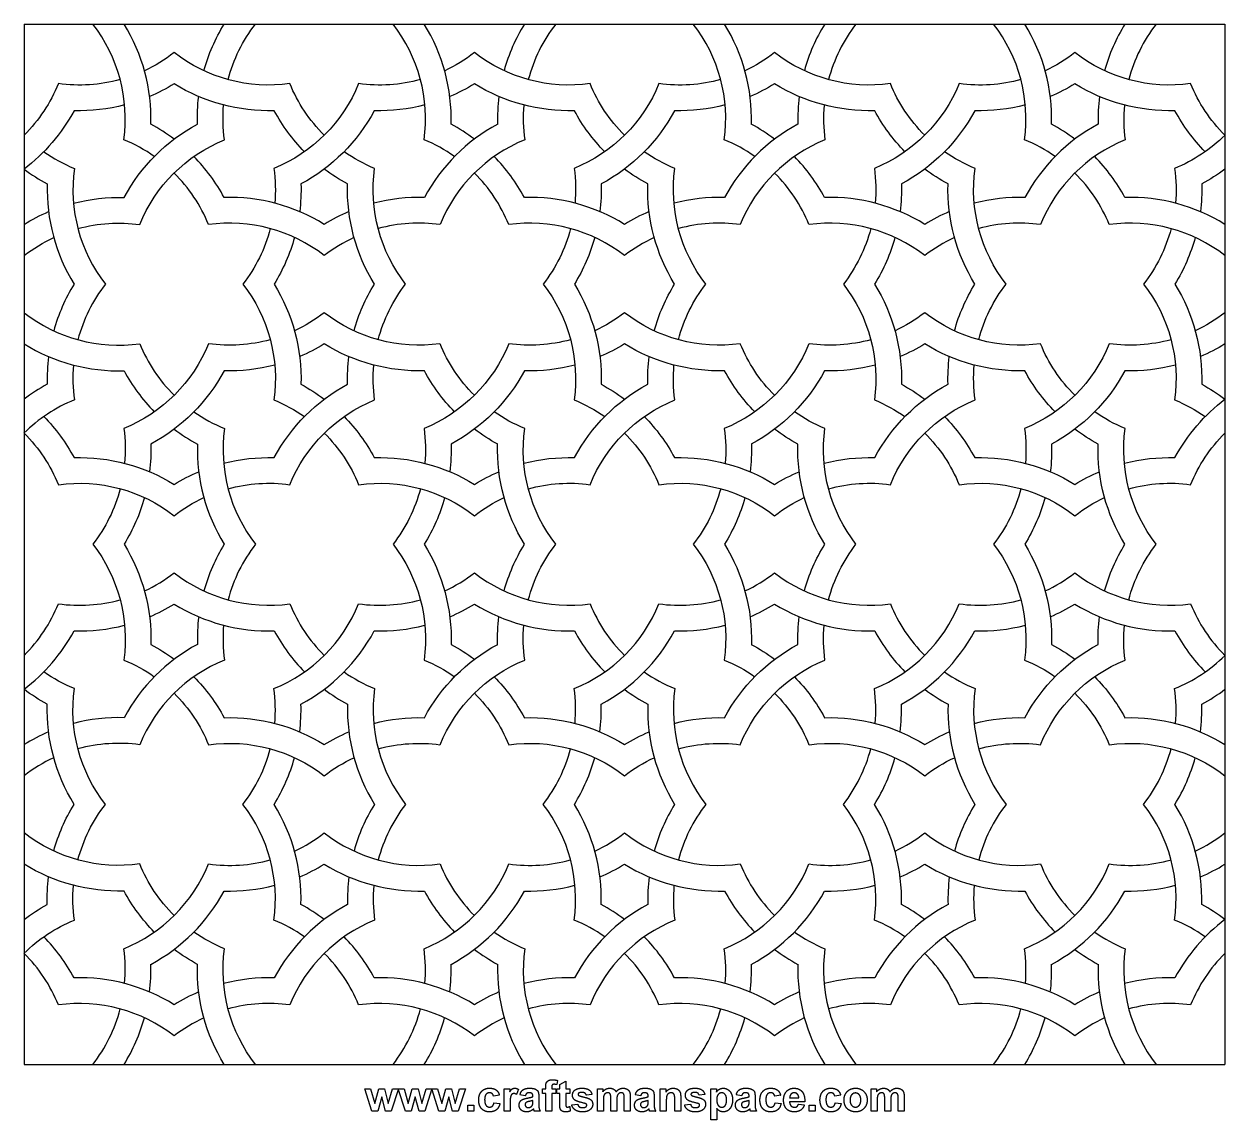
# Model space of a CAD drawing. Header units: millimetres. Extents: x -115 to 115, y -111 to 100.
import ezdxf

# ---------------------------------------------------------------- set-up
doc = ezdxf.new("R2010")
doc.units = ezdxf.units.MM
doc.header["$MEASUREMENT"] = 0
doc.layers.add('Default', color=172, linetype='Continuous')

msp = doc.modelspace()

# ---------------------------------------------------------------- linework, layer by layer
at = {"layer": 'Default'}
for p, q in [((-115.47, 100), (-115.47, -100)), ((-115.47, 100), (115.47, 100)), ((115.47, 100), (115.47, -100)), ((-115.47, -100), (115.47, -100)), ((-12.89, -103.07), (-13.02, -103.88)), ((-12.44, -103.85), (-11.3, -103.19)), ((-12.44, -104.67), (-12.44, -103.85)), ((-11.3, -103.19), (-11.3, -104.67)), ((-48.58, -109), (-49.96, -104.67)), ((-49.96, -104.67), (-48.84, -104.67)), ((-48.84, -104.67), (-48.02, -107.51)), ((-48.02, -107.51), (-47.25, -104.67)), ((-46.69, -106.21), (-47.44, -109)), ((-47.25, -104.67), (-46.14, -104.67)), ((-45.95, -109), (-46.69, -106.21)), ((-46.14, -104.67), (-45.43, -107.51)), ((-45.43, -107.51), (-44.6, -104.67)), ((-43.48, -104.67), (-44.86, -109)), ((-44.6, -104.67), (-43.48, -104.67)), ((-42.13, -109), (-43.52, -104.67)), ((-43.52, -104.67), (-42.39, -104.67)), ((-42.39, -104.67), (-41.57, -107.51)), ((-41.57, -107.51), (-40.8, -104.67)), ((-40.24, -106.21), (-41, -109)), ((-40.8, -104.67), (-39.69, -104.67)), ((-39.51, -109), (-40.24, -106.21)), ((-39.69, -104.67), (-38.98, -107.51)), ((-38.98, -107.51), (-38.16, -104.67)), ((-37.04, -104.67), (-38.42, -109)), ((-38.16, -104.67), (-37.04, -104.67)), ((-35.69, -109), (-37.07, -104.67)), ((-37.07, -104.67), (-35.95, -104.67)), ((-35.95, -104.67), (-35.13, -107.51)), ((-35.13, -107.51), (-34.36, -104.67)), ((-33.8, -106.21), (-34.55, -109)), ((-34.36, -104.67), (-33.25, -104.67)), ((-33.06, -109), (-33.8, -106.21)), ((-33.25, -104.67), (-32.54, -107.51)), ((-32.54, -107.51), (-31.71, -104.67)), ((-30.59, -104.67), (-31.97, -109)), ((-31.71, -104.67), (-30.59, -104.67)), ((-24.04, -105.93), (-25.19, -106.11)), ((-23.15, -109), (-23.15, -104.67)), ((-23.15, -104.67), (-22.07, -104.67)), ((-22.07, -104.67), (-22.07, -105.28)), ((-20.41, -104.77), (-20.76, -105.78)), ((-19.07, -106), (-20.11, -105.85)), ((-17.63, -106.19), (-17.63, -106.07)), ((-16.48, -106.23), (-16.48, -107.57)), ((-15.74, -104.67), (-15.15, -104.67)), ((-15.74, -105.56), (-15.74, -104.67)), ((-15.15, -105.56), (-15.74, -105.56)), ((-15.15, -104.67), (-15.15, -104.34)), ((-15.15, -109), (-15.15, -105.56)), ((-14, -104.37), (-14, -104.67)), ((-14, -104.67), (-13.19, -104.67)), ((-13.19, -105.56), (-14, -105.56)), ((-14, -105.56), (-14, -109)), ((-13.19, -104.67), (-13.19, -105.56)), ((-13, -105.56), (-13, -104.67)), ((-13, -104.67), (-12.44, -104.67)), ((-12.44, -105.56), (-13, -105.56)), ((-12.44, -107.47), (-12.44, -105.56)), ((-11.3, -104.67), (-10.52, -104.67)), ((-10.52, -105.56), (-11.3, -105.56)), ((-11.3, -105.56), (-11.3, -107.34)), ((-10.52, -104.67), (-10.52, -105.56)), ((-6.26, -105.74), (-7.33, -105.93)), ((-5.22, -104.67), (-4.19, -104.67)), ((-5.22, -109), (-5.22, -104.67)), ((-4.19, -104.67), (-4.19, -105.25)), ((1.11, -106.22), (1.11, -109)), ((3.11, -106), (2.07, -105.85)), ((4.56, -106.19), (4.56, -106.07)), ((5.7, -106.23), (5.7, -107.57)), ((6.89, -109), (6.89, -104.67)), ((6.89, -104.67), (7.96, -104.67)), ((7.96, -104.67), (7.96, -105.3)), ((15.44, -105.74), (14.37, -105.93)), ((16.59, -104.67), (17.67, -104.67)), ((16.59, -110.67), (16.59, -104.67)), ((17.67, -104.67), (17.67, -105.3)), ((22.52, -106), (21.48, -105.85)), ((23.96, -106.19), (23.96, -106.07)), ((25.11, -106.23), (25.11, -107.57)), ((30.04, -105.93), (28.89, -106.11)), ((41.59, -105.93), (40.44, -106.11)), ((47.44, -104.67), (48.48, -104.67)), ((47.44, -109), (47.44, -104.67)), ((48.48, -104.67), (48.48, -105.25)), ((53.78, -106.22), (53.78, -109)), ((-30.11, -109), (-30.11, -107.85)), ((-30.11, -107.85), (-28.96, -107.85)), ((-28.96, -107.85), (-28.96, -109)), ((-25.11, -107.37), (-23.96, -107.52)), ((-22, -107.66), (-22, -109)), ((-17.63, -107.15), (-17.63, -106.93)), ((-10.54, -108.08), (-10.44, -108.94)), ((-10.15, -107.78), (-9, -107.63)), ((-4.07, -106.89), (-4.07, -109)), ((-2.63, -109), (-2.63, -106.62)), ((-1.48, -106.92), (-1.48, -109)), ((-0.04, -109), (-0.04, -106.52)), ((4.56, -107.15), (4.56, -106.93)), ((8.04, -107.04), (8.04, -109)), ((9.67, -109), (9.67, -106.79)), ((10.81, -106.3), (10.81, -109)), ((11.56, -107.78), (12.7, -107.63)), ((17.74, -108.48), (17.74, -110.67)), ((23.96, -107.15), (23.96, -106.93)), ((28.96, -107.37), (30.11, -107.52)), ((34.67, -107.15), (31.74, -107.15)), ((31.76, -106.44), (33.52, -106.44)), ((33.44, -107.63), (34.59, -107.78)), ((35.52, -109), (35.52, -107.85)), ((35.52, -107.85), (36.67, -107.85)), ((36.67, -107.85), (36.67, -109)), ((40.52, -107.37), (41.67, -107.52)), ((48.59, -106.89), (48.59, -109)), ((50.04, -109), (50.04, -106.62)), ((51.19, -106.92), (51.19, -109)), ((52.63, -109), (52.63, -106.52)), ((-47.44, -109), (-48.58, -109)), ((-44.86, -109), (-45.95, -109)), ((-41, -109), (-42.13, -109)), ((-38.42, -109), (-39.51, -109)), ((-34.55, -109), (-35.69, -109)), ((-31.97, -109), (-33.06, -109)), ((-28.96, -109), (-30.11, -109)), ((-22, -109), (-23.15, -109)), ((-16.19, -109), (-17.33, -109)), ((-14, -109), (-15.15, -109)), ((-4.07, -109), (-5.22, -109)), ((-1.48, -109), (-2.63, -109)), ((1.11, -109), (-0.04, -109)), ((6, -109), (4.85, -109)), ((8.04, -109), (6.89, -109)), ((10.81, -109), (9.67, -109)), ((17.74, -110.67), (16.59, -110.67)), ((25.41, -109), (24.26, -109)), ((36.67, -109), (35.52, -109)), ((48.59, -109), (47.44, -109)), ((51.19, -109), (50.04, -109)), ((53.78, -109), (52.63, -109))]:
    msp.add_line(p, q, dxfattribs=at)
for centre, radius, start, end in [((-125.68, 81.79), 29.68, 352.1557, 37.8443), ((-125.68, 81.79), 34.62, 358.273, 31.727), ((-67.95, 81.79), 29.68, 352.1557, 37.8443), ((-67.95, 81.79), 34.62, 358.273, 31.727), ((10.21, 81.79), 34.62, 148.273, 164.5266), ((10.21, 81.79), 29.68, 142.1557, 165.2996), ((-10.21, 81.79), 29.68, 352.1557, 37.8443), ((-10.21, 81.79), 34.62, 358.273, 31.727), ((67.95, 81.79), 34.62, 148.273, 164.5266), ((67.95, 81.79), 29.68, 142.1557, 165.2996), ((47.52, 81.79), 29.68, 352.1557, 37.8443), ((47.52, 81.79), 34.62, 358.273, 31.727), ((125.68, 81.79), 34.62, 148.273, 164.5266), ((125.68, 81.79), 29.68, 142.1557, 165.2996), ((10.21, 81.79), 34.62, 172.9211, 181.727), ((67.95, 81.79), 34.62, 172.9211, 181.727), ((125.68, 81.79), 34.62, 172.9211, 181.727), ((10.21, 81.79), 29.68, 174.8965, 187.8443), ((67.95, 81.79), 29.68, 174.8965, 187.8443), ((125.68, 81.79), 29.68, 174.8965, 187.8443), ((-107.48, 50.26), 34.62, 52.9211, 61.727), ((-7.99, 50.26), 34.62, 118.273, 151.727), ((-49.74, 50.26), 34.62, 52.9211, 61.727), ((49.74, 50.26), 34.62, 118.273, 151.727), ((7.99, 50.26), 34.62, 52.9211, 61.727), ((107.48, 50.26), 34.62, 118.273, 151.727), ((65.73, 50.26), 34.62, 52.9211, 61.727), ((-107.48, 50.26), 29.68, 54.8965, 67.8443), ((-49.74, 50.26), 29.68, 54.8965, 67.8443), ((-7.99, 50.26), 29.68, 112.1557, 157.8443), ((7.99, 50.26), 29.68, 54.8965, 67.8443), ((49.74, 50.26), 29.68, 112.1557, 157.8443), ((65.73, 50.26), 29.68, 54.8965, 67.8443), ((107.48, 50.26), 29.68, 112.1557, 157.8443), ((-94.6, 99.74), 29.68, 234.8965, 247.8443), ((-107.48, 50.26), 34.62, 28.273, 44.5266), ((-49.74, 50.26), 34.62, 28.273, 44.5266), ((7.99, 50.26), 34.62, 28.273, 44.5266), ((65.73, 50.26), 34.62, 28.273, 44.5266), ((-94.6, 99.74), 34.62, 232.9211, 241.727), ((-76.39, 68.21), 29.68, 172.1557, 217.8443), ((-107.48, 50.26), 29.68, 22.1557, 45.2996), ((-49.74, 50.26), 29.68, 22.1557, 45.2996), ((7.99, 50.26), 29.68, 22.1557, 45.2996), ((65.73, 50.26), 29.68, 22.1557, 45.2996), ((-76.39, 68.21), 34.62, 178.273, 211.727), ((-75.94, 32.05), 34.62, 58.273, 91.727), ((-39.53, 32.05), 34.62, 88.273, 104.5266), ((-18.21, 32.05), 34.62, 58.273, 91.727), ((18.21, 32.05), 34.62, 88.273, 104.5266), ((39.53, 32.05), 34.62, 58.273, 91.727), ((75.94, 32.05), 34.62, 88.273, 104.5266), ((97.26, 32.05), 34.62, 58.273, 91.727), ((-39.53, 32.05), 34.62, 112.9211, 121.727), ((18.21, 32.05), 34.62, 112.9211, 121.727), ((75.94, 32.05), 34.62, 112.9211, 121.727), ((-75.94, 32.05), 29.68, 52.1557, 97.8443), ((-39.53, 32.05), 29.68, 82.1557, 105.2996), ((-18.21, 32.05), 29.68, 52.1557, 97.8443), ((18.21, 32.05), 29.68, 82.1557, 105.2996), ((39.53, 32.05), 29.68, 52.1557, 97.8443), ((75.94, 32.05), 29.68, 82.1557, 105.2996), ((97.26, 32.05), 29.68, 52.1557, 97.8443), ((-39.53, 32.05), 29.68, 114.8965, 127.8443), ((18.21, 32.05), 29.68, 114.8965, 127.8443), ((75.94, 32.05), 29.68, 114.8965, 127.8443), ((-76.39, 31.79), 34.62, 148.273, 164.5266), ((-76.39, 31.79), 29.68, 142.1557, 165.2996), ((-97.26, 67.95), 29.68, 232.1557, 277.8443), ((-97.26, 67.95), 34.62, 238.273, 271.727), ((-65.73, 49.74), 29.68, 202.1557, 225.2996), ((-76.39, 31.79), 34.62, 172.9211, 181.727), ((-76.39, 31.79), 29.68, 174.8965, 187.8443), ((-65.73, 49.74), 34.62, 208.273, 224.5266), ((-94.6, 0.26), 34.62, 118.273, 127.0789), ((-94.6, 0.26), 29.68, 112.1557, 134.7004), ((-65.73, 49.74), 29.68, 234.8965, 247.8443), ((-65.73, 49.74), 34.62, 232.9211, 241.727), ((-47.52, 18.21), 29.68, 172.1557, 217.8443), ((-47.52, 18.21), 34.62, 178.273, 211.727), ((-47.52, -18.21), 34.62, 148.273, 164.5266), ((-47.52, -18.21), 29.68, 142.1557, 165.2996), ((-104.81, 17.95), 29.68, 294.8965, 307.8443), ((-68.4, 17.95), 29.68, 232.1557, 277.8443), ((-47.07, 17.95), 29.68, 294.8965, 307.8443), ((-10.66, 17.95), 29.68, 232.1557, 277.8443), ((10.66, 17.95), 29.68, 294.8965, 307.8443), ((47.07, 17.95), 29.68, 232.1557, 277.8443), ((68.4, 17.95), 29.68, 294.8965, 307.8443), ((104.81, 17.95), 29.68, 232.1557, 277.8443), ((-136.34, -0.26), 29.68, 314.7004, 337.8443), ((-104.81, 17.95), 29.68, 262.1557, 285.2996), ((-104.81, 17.95), 34.62, 292.9211, 301.727), ((-68.4, 17.95), 34.62, 238.273, 271.727), ((-78.61, -0.26), 29.68, 292.1557, 337.8443), ((-36.86, -0.26), 29.68, 202.1557, 225.2996), ((-47.07, 17.95), 29.68, 262.1557, 285.2996), ((-47.07, 17.95), 34.62, 292.9211, 301.727), ((-10.66, 17.95), 34.62, 238.273, 271.727), ((-20.87, -0.26), 29.68, 292.1557, 337.8443), ((20.87, -0.26), 29.68, 202.1557, 225.2996), ((10.66, 17.95), 29.68, 262.1557, 285.2996), ((10.66, 17.95), 34.62, 292.9211, 301.727), ((47.07, 17.95), 34.62, 238.273, 271.727), ((36.86, -0.26), 29.68, 292.1557, 337.8443), ((78.61, -0.26), 29.68, 202.1557, 225.2996), ((68.4, 17.95), 29.68, 262.1557, 285.2996), ((68.4, 17.95), 34.62, 292.9211, 301.727), ((104.81, 17.95), 34.62, 238.273, 271.727), ((136.34, -0.26), 29.68, 202.1557, 225.2996), ((-104.81, 17.95), 34.62, 268.273, 284.5266), ((-47.52, -18.21), 34.62, 172.9211, 181.727), ((-47.52, -18.21), 29.68, 174.8965, 187.8443), ((-47.07, 17.95), 34.62, 268.273, 284.5266), ((10.66, 17.95), 34.62, 268.273, 284.5266), ((68.4, 17.95), 34.62, 268.273, 284.5266), ((-136.34, -0.26), 34.62, 307.0789, 331.727), ((-36.86, -0.26), 34.62, 208.273, 224.5266), ((-78.61, -0.26), 34.62, 298.273, 331.727), ((20.87, -0.26), 34.62, 208.273, 224.5266), ((-20.87, -0.26), 34.62, 298.273, 331.727), ((78.61, -0.26), 34.62, 208.273, 224.5266), ((36.86, -0.26), 34.62, 298.273, 331.727), ((136.34, -0.26), 34.62, 208.273, 224.5266), ((-65.73, -49.74), 34.62, 118.273, 151.727), ((-65.73, -49.74), 29.68, 112.1557, 157.8443), ((94.6, -0.26), 29.68, 292.1557, 314.7004), ((-36.86, -0.26), 29.68, 234.8965, 247.8443), ((20.87, -0.26), 29.68, 234.8965, 247.8443), ((78.61, -0.26), 29.68, 234.8965, 247.8443), ((-96.82, -31.79), 29.68, 354.8965, 7.8443), ((-36.86, -0.26), 34.62, 232.9211, 241.727), ((-18.65, -31.79), 29.68, 172.1557, 217.8443), ((-39.08, -31.79), 29.68, 354.8965, 7.8443), ((20.87, -0.26), 34.62, 232.9211, 241.727), ((39.08, -31.79), 29.68, 172.1557, 217.8443), ((18.65, -31.79), 29.68, 354.8965, 7.8443), ((78.61, -0.26), 34.62, 232.9211, 241.727), ((96.82, -31.79), 29.68, 172.1557, 217.8443), ((76.39, -31.79), 29.68, 354.8965, 7.8443), ((94.6, -0.26), 34.62, 298.273, 307.0789), ((-96.82, -31.79), 34.62, 352.9211, 1.727), ((-18.65, -31.79), 34.62, 178.273, 211.727), ((-39.08, -31.79), 34.62, 352.9211, 1.727), ((39.08, -31.79), 34.62, 178.273, 211.727), ((18.65, -31.79), 34.62, 352.9211, 1.727), ((96.82, -31.79), 34.62, 178.273, 211.727), ((76.39, -31.79), 34.62, 352.9211, 1.727), ((-97.26, -67.95), 34.62, 88.273, 104.5266), ((-97.26, -67.95), 34.62, 112.9211, 121.727), ((-97.26, -67.95), 29.68, 82.1557, 105.2996), ((-97.26, -67.95), 29.68, 114.8965, 127.8443), ((-96.82, -31.79), 29.68, 322.1557, 345.2996), ((-96.82, -31.79), 34.62, 328.273, 344.5266), ((-39.08, -31.79), 29.68, 322.1557, 345.2996), ((-39.08, -31.79), 34.62, 328.273, 344.5266), ((18.65, -31.79), 29.68, 322.1557, 345.2996), ((18.65, -31.79), 34.62, 328.273, 344.5266), ((76.39, -31.79), 29.68, 322.1557, 345.2996), ((76.39, -31.79), 34.62, 328.273, 344.5266), ((-96.82, -68.21), 29.68, 352.1557, 37.8443), ((-96.82, -68.21), 34.62, 358.273, 31.727), ((-18.65, -68.21), 34.62, 148.273, 164.5266), ((-18.65, -68.21), 29.68, 142.1557, 165.2996), ((-39.08, -68.21), 29.68, 352.1557, 37.8443), ((-39.08, -68.21), 34.62, 358.273, 31.727), ((39.08, -68.21), 34.62, 148.273, 164.5266), ((39.08, -68.21), 29.68, 142.1557, 165.2996), ((18.65, -68.21), 29.68, 352.1557, 37.8443), ((18.65, -68.21), 34.62, 358.273, 31.727), ((96.82, -68.21), 34.62, 148.273, 164.5266), ((96.82, -68.21), 29.68, 142.1557, 165.2996), ((76.39, -68.21), 29.68, 352.1557, 37.8443), ((76.39, -68.21), 34.62, 358.273, 31.727), ((-75.94, -32.05), 29.68, 294.8965, 307.8443), ((-39.53, -32.05), 29.68, 232.1557, 277.8443), ((-18.21, -32.05), 29.68, 294.8965, 307.8443), ((18.21, -32.05), 29.68, 232.1557, 277.8443), ((39.53, -32.05), 29.68, 294.8965, 307.8443), ((75.94, -32.05), 29.68, 232.1557, 277.8443), ((97.26, -32.05), 29.68, 294.8965, 307.8443), ((-107.48, -50.26), 29.68, 292.1557, 337.8443), ((-75.94, -32.05), 29.68, 262.1557, 285.2996), ((-75.94, -32.05), 34.62, 292.9211, 301.727), ((-39.53, -32.05), 34.62, 238.273, 271.727), ((-49.74, -50.26), 29.68, 292.1557, 337.8443), ((-7.99, -50.26), 29.68, 202.1557, 225.2996), ((-18.21, -32.05), 29.68, 262.1557, 285.2996), ((-18.21, -32.05), 34.62, 292.9211, 301.727), ((18.21, -32.05), 34.62, 238.273, 271.727), ((7.99, -50.26), 29.68, 292.1557, 337.8443), ((49.74, -50.26), 29.68, 202.1557, 225.2996), ((39.53, -32.05), 29.68, 262.1557, 285.2996), ((39.53, -32.05), 34.62, 292.9211, 301.727), ((75.94, -32.05), 34.62, 238.273, 271.727), ((65.73, -50.26), 29.68, 292.1557, 337.8443), ((107.48, -50.26), 29.68, 202.1557, 225.2996), ((97.26, -32.05), 29.68, 262.1557, 285.2996), ((97.26, -32.05), 34.62, 292.9211, 301.727), ((-18.65, -68.21), 34.62, 172.9211, 181.727), ((39.08, -68.21), 34.62, 172.9211, 181.727), ((96.82, -68.21), 34.62, 172.9211, 181.727), ((-107.48, -50.26), 34.62, 298.273, 331.727), ((-75.94, -32.05), 34.62, 268.273, 284.5266), ((-18.65, -68.21), 29.68, 174.8965, 187.8443), ((-7.99, -50.26), 34.62, 208.273, 224.5266), ((-49.74, -50.26), 34.62, 298.273, 331.727), ((-18.21, -32.05), 34.62, 268.273, 284.5266), ((39.08, -68.21), 29.68, 174.8965, 187.8443), ((49.74, -50.26), 34.62, 208.273, 224.5266), ((7.99, -50.26), 34.62, 298.273, 331.727), ((39.53, -32.05), 34.62, 268.273, 284.5266), ((96.82, -68.21), 29.68, 174.8965, 187.8443), ((107.48, -50.26), 34.62, 208.273, 224.5266), ((65.73, -50.26), 34.62, 298.273, 331.727), ((97.26, -32.05), 34.62, 268.273, 284.5266), ((-36.86, -99.74), 34.62, 118.273, 151.727), ((-78.61, -99.74), 34.62, 52.9211, 61.727), ((20.87, -99.74), 34.62, 118.273, 151.727), ((-20.87, -99.74), 34.62, 52.9211, 61.727), ((78.61, -99.74), 34.62, 118.273, 151.727), ((36.86, -99.74), 34.62, 52.9211, 61.727), ((94.6, -99.74), 34.62, 52.9211, 61.727), ((-78.61, -99.74), 29.68, 54.8965, 67.8443), ((-36.86, -99.74), 29.68, 112.1557, 157.8443), ((-20.87, -99.74), 29.68, 54.8965, 67.8443), ((20.87, -99.74), 29.68, 112.1557, 157.8443), ((36.86, -99.74), 29.68, 54.8965, 67.8443), ((78.61, -99.74), 29.68, 112.1557, 157.8443), ((94.6, -99.74), 29.68, 54.8965, 67.8443), ((136.34, -99.74), 34.62, 127.0789, 151.727), ((-136.34, -99.74), 34.62, 28.273, 44.5266), ((-78.61, -99.74), 34.62, 28.273, 44.5266), ((-7.99, -50.26), 29.68, 234.8965, 247.8443), ((-20.87, -99.74), 34.62, 28.273, 44.5266), ((49.74, -50.26), 29.68, 234.8965, 247.8443), ((36.86, -99.74), 34.62, 28.273, 44.5266), ((107.48, -50.26), 29.68, 234.8965, 247.8443), ((-125.68, -81.79), 29.68, 354.8965, 7.8443), ((-67.95, -81.79), 29.68, 354.8965, 7.8443), ((-7.99, -50.26), 34.62, 232.9211, 241.727), ((10.21, -81.79), 29.68, 172.1557, 217.8443), ((-10.21, -81.79), 29.68, 354.8965, 7.8443), ((49.74, -50.26), 34.62, 232.9211, 241.727), ((67.95, -81.79), 29.68, 172.1557, 217.8443), ((47.52, -81.79), 29.68, 354.8965, 7.8443), ((107.48, -50.26), 34.62, 232.9211, 241.727), ((125.68, -81.79), 29.68, 172.1557, 217.8443), ((-136.34, -99.74), 29.68, 22.1557, 45.2996), ((-125.68, -81.79), 34.62, 352.9211, 1.727), ((-78.61, -99.74), 29.68, 22.1557, 45.2996), ((-67.95, -81.79), 34.62, 352.9211, 1.727), ((10.21, -81.79), 34.62, 178.273, 211.727), ((-20.87, -99.74), 29.68, 22.1557, 45.2996), ((-10.21, -81.79), 34.62, 352.9211, 1.727), ((67.95, -81.79), 34.62, 178.273, 211.727), ((36.86, -99.74), 29.68, 22.1557, 45.2996), ((47.52, -81.79), 34.62, 352.9211, 1.727), ((125.68, -81.79), 34.62, 178.273, 211.727), ((136.34, -99.74), 29.68, 134.7004, 157.8443), ((-104.81, -117.95), 34.62, 58.273, 91.727), ((-68.4, -117.95), 34.62, 88.273, 104.5266), ((-47.07, -117.95), 34.62, 58.273, 91.727), ((-10.66, -117.95), 34.62, 88.273, 104.5266), ((10.66, -117.95), 34.62, 58.273, 91.727), ((47.07, -117.95), 34.62, 88.273, 104.5266), ((68.4, -117.95), 34.62, 58.273, 91.727), ((104.81, -117.95), 34.62, 88.273, 104.5266), ((-68.4, -117.95), 34.62, 112.9211, 121.727), ((-10.66, -117.95), 34.62, 112.9211, 121.727), ((47.07, -117.95), 34.62, 112.9211, 121.727), ((104.81, -117.95), 34.62, 112.9211, 121.727), ((-104.81, -117.95), 29.68, 52.1557, 97.8443), ((-125.68, -81.79), 29.68, 322.1557, 345.2996), ((-68.4, -117.95), 29.68, 82.1557, 105.2996), ((-47.07, -117.95), 29.68, 52.1557, 97.8443), ((-67.95, -81.79), 29.68, 322.1557, 345.2996), ((-10.66, -117.95), 29.68, 82.1557, 105.2996), ((10.66, -117.95), 29.68, 52.1557, 97.8443), ((-10.21, -81.79), 29.68, 322.1557, 345.2996), ((47.07, -117.95), 29.68, 82.1557, 105.2996), ((68.4, -117.95), 29.68, 52.1557, 97.8443), ((47.52, -81.79), 29.68, 322.1557, 345.2996), ((104.81, -117.95), 29.68, 82.1557, 105.2996), ((-125.68, -81.79), 34.62, 328.273, 344.5266), ((-68.4, -117.95), 29.68, 114.8965, 127.8443), ((-67.95, -81.79), 34.62, 328.273, 344.5266), ((-10.66, -117.95), 29.68, 114.8965, 127.8443), ((-10.21, -81.79), 34.62, 328.273, 344.5266), ((47.07, -117.95), 29.68, 114.8965, 127.8443), ((47.52, -81.79), 34.62, 328.273, 344.5266), ((104.81, -117.95), 29.68, 114.8965, 127.8443)]:
    msp.add_arc(centre, radius, start, end, dxfattribs=at)
at = {"layer": 'Default', "extrusion": (0, 0, -1)}
for centre, radius, start, end in [((47.52, 81.79), 34.62, 15.4734, 31.727), ((47.52, 81.79), 29.68, 14.7004, 37.8443), ((104.81, 117.95), 29.68, 232.1557, 245.1035), ((68.4, 117.95), 29.68, 262.1557, 307.8443), ((47.07, 117.95), 29.68, 232.1557, 245.1035), ((10.66, 117.95), 29.68, 262.1557, 307.8443), ((-10.66, 117.95), 29.68, 232.1557, 245.1035), ((-47.07, 117.95), 29.68, 262.1557, 307.8443), ((-68.4, 117.95), 29.68, 232.1557, 245.1035), ((-104.81, 117.95), 29.68, 262.1557, 307.8443), ((136.34, 99.74), 29.68, 202.1557, 225.2996), ((104.81, 117.95), 29.68, 254.7004, 277.8443), ((104.81, 117.95), 34.62, 238.273, 247.0789), ((68.4, 117.95), 34.62, 268.273, 301.727), ((78.61, 99.74), 29.68, 202.1557, 247.8443), ((36.86, 99.74), 29.68, 314.7004, 337.8443), ((47.07, 117.95), 29.68, 254.7004, 277.8443), ((47.07, 117.95), 34.62, 238.273, 247.0789), ((10.66, 117.95), 34.62, 268.273, 301.727), ((20.87, 99.74), 29.68, 202.1557, 247.8443), ((-20.87, 99.74), 29.68, 314.7004, 337.8443), ((-10.66, 117.95), 29.68, 254.7004, 277.8443), ((-10.66, 117.95), 34.62, 238.273, 247.0789), ((-47.07, 117.95), 34.62, 268.273, 301.727), ((-36.86, 99.74), 29.68, 202.1557, 247.8443), ((-78.61, 99.74), 29.68, 314.7004, 337.8443), ((-68.4, 117.95), 29.68, 254.7004, 277.8443), ((-68.4, 117.95), 34.62, 238.273, 247.0789), ((-104.81, 117.95), 34.62, 268.273, 301.727), ((-136.34, 99.74), 29.68, 314.7004, 337.8443), ((47.52, 81.79), 34.62, 358.273, 7.0789), ((136.34, 99.74), 34.62, 208.273, 232.9211), ((104.81, 117.95), 34.62, 255.4734, 271.727), ((47.52, 81.79), 29.68, 352.1557, 5.1035), ((36.86, 99.74), 34.62, 315.4734, 331.727), ((78.61, 99.74), 34.62, 208.273, 241.727), ((47.07, 117.95), 34.62, 255.4734, 271.727), ((-20.87, 99.74), 34.62, 315.4734, 331.727), ((20.87, 99.74), 34.62, 208.273, 241.727), ((-10.66, 117.95), 34.62, 255.4734, 271.727), ((-78.61, 99.74), 34.62, 315.4734, 331.727), ((-36.86, 99.74), 34.62, 208.273, 241.727), ((-68.4, 117.95), 34.62, 255.4734, 271.727), ((-136.34, 99.74), 34.62, 315.4734, 331.727), ((65.73, 50.26), 34.62, 28.273, 61.727), ((-94.6, 99.74), 29.68, 225.2996, 247.8443), ((65.73, 50.26), 29.68, 22.1557, 67.8443), ((36.86, 99.74), 29.68, 292.1557, 305.1035), ((-20.87, 99.74), 29.68, 292.1557, 305.1035), ((-78.61, 99.74), 29.68, 292.1557, 305.1035), ((96.82, 68.21), 29.68, 172.1557, 185.1035), ((36.86, 99.74), 34.62, 298.273, 307.0789), ((18.65, 68.21), 29.68, 322.1557, 7.8443), ((39.08, 68.21), 29.68, 172.1557, 185.1035), ((-20.87, 99.74), 34.62, 298.273, 307.0789), ((-39.08, 68.21), 29.68, 322.1557, 7.8443), ((-18.65, 68.21), 29.68, 172.1557, 185.1035), ((-78.61, 99.74), 34.62, 298.273, 307.0789), ((-96.82, 68.21), 29.68, 322.1557, 7.8443), ((-76.39, 68.21), 29.68, 172.1557, 185.1035), ((-94.6, 99.74), 34.62, 232.9211, 241.727), ((96.82, 68.21), 34.62, 178.273, 187.0789), ((18.65, 68.21), 34.62, 328.273, 1.727), ((39.08, 68.21), 34.62, 178.273, 187.0789), ((-39.08, 68.21), 34.62, 328.273, 1.727), ((-18.65, 68.21), 34.62, 178.273, 187.0789), ((-96.82, 68.21), 34.62, 328.273, 1.727), ((-76.39, 68.21), 34.62, 178.273, 187.0789), ((97.26, 32.05), 34.62, 75.4734, 91.727), ((97.26, 32.05), 34.62, 58.273, 67.0789), ((97.26, 32.05), 29.68, 74.7004, 97.8443), ((96.82, 68.21), 29.68, 194.7004, 217.8443), ((39.08, 68.21), 29.68, 194.7004, 217.8443), ((-18.65, 68.21), 29.68, 194.7004, 217.8443), ((-76.39, 68.21), 29.68, 194.7004, 217.8443), ((97.26, 32.05), 29.68, 52.1557, 65.1035), ((96.82, 68.21), 34.62, 195.4734, 211.727), ((39.08, 68.21), 34.62, 195.4734, 211.727), ((-18.65, 68.21), 34.62, 195.4734, 211.727), ((-76.39, 68.21), 34.62, 195.4734, 211.727), ((96.82, 31.79), 29.68, 142.1557, 187.8443), ((96.82, 31.79), 34.62, 148.273, 181.727), ((18.65, 31.79), 34.62, 15.4734, 31.727), ((18.65, 31.79), 29.68, 14.7004, 37.8443), ((39.08, 31.79), 29.68, 142.1557, 187.8443), ((39.08, 31.79), 34.62, 148.273, 181.727), ((-39.08, 31.79), 34.62, 15.4734, 31.727), ((-39.08, 31.79), 29.68, 14.7004, 37.8443), ((-18.65, 31.79), 29.68, 142.1557, 187.8443), ((-18.65, 31.79), 34.62, 148.273, 181.727), ((-96.82, 31.79), 34.62, 15.4734, 31.727), ((-96.82, 31.79), 29.68, 14.7004, 37.8443), ((-76.39, 31.79), 29.68, 142.1557, 187.8443), ((-76.39, 31.79), 34.62, 148.273, 181.727), ((75.94, 67.95), 29.68, 232.1557, 245.1035), ((39.53, 67.95), 29.68, 262.1557, 307.8443), ((18.21, 67.95), 29.68, 232.1557, 245.1035), ((-18.21, 67.95), 29.68, 262.1557, 307.8443), ((-39.53, 67.95), 29.68, 232.1557, 245.1035), ((-75.94, 67.95), 29.68, 262.1557, 307.8443), ((-97.26, 67.95), 29.68, 232.1557, 245.1035), ((75.94, 67.95), 29.68, 254.7004, 277.8443), ((18.21, 67.95), 29.68, 254.7004, 277.8443), ((-39.53, 67.95), 29.68, 254.7004, 277.8443), ((-97.26, 67.95), 29.68, 254.7004, 277.8443), ((107.48, 49.74), 29.68, 202.1557, 247.8443), ((75.94, 67.95), 34.62, 238.273, 247.0789), ((39.53, 67.95), 34.62, 268.273, 301.727), ((49.74, 49.74), 29.68, 202.1557, 247.8443), ((7.99, 49.74), 29.68, 314.7004, 337.8443), ((18.21, 67.95), 34.62, 238.273, 247.0789), ((-18.21, 67.95), 34.62, 268.273, 301.727), ((-7.99, 49.74), 29.68, 202.1557, 247.8443), ((-49.74, 49.74), 29.68, 314.7004, 337.8443), ((-39.53, 67.95), 34.62, 238.273, 247.0789), ((-75.94, 67.95), 34.62, 268.273, 301.727), ((-65.73, 49.74), 29.68, 202.1557, 247.8443), ((-107.48, 49.74), 29.68, 314.7004, 337.8443), ((-97.26, 67.95), 34.62, 238.273, 247.0789), ((18.65, 31.79), 34.62, 358.273, 7.0789), ((-39.08, 31.79), 34.62, 358.273, 7.0789), ((-96.82, 31.79), 34.62, 358.273, 7.0789), ((107.48, 49.74), 34.62, 208.273, 241.727), ((75.94, 67.95), 34.62, 255.4734, 271.727), ((18.65, 31.79), 29.68, 352.1557, 5.1035), ((7.99, 49.74), 34.62, 315.4734, 331.727), ((49.74, 49.74), 34.62, 208.273, 241.727), ((18.21, 67.95), 34.62, 255.4734, 271.727), ((-39.08, 31.79), 29.68, 352.1557, 5.1035), ((-49.74, 49.74), 34.62, 315.4734, 331.727), ((-7.99, 49.74), 34.62, 208.273, 241.727), ((-39.53, 67.95), 34.62, 255.4734, 271.727), ((-96.82, 31.79), 29.68, 352.1557, 5.1035), ((-107.48, 49.74), 34.62, 315.4734, 331.727), ((-65.73, 49.74), 34.62, 208.273, 241.727), ((-97.26, 67.95), 34.62, 255.4734, 271.727), ((36.86, 0.26), 34.62, 28.273, 61.727), ((78.61, 0.26), 34.62, 118.273, 127.0789), ((-20.87, 0.26), 34.62, 28.273, 61.727), ((20.87, 0.26), 34.62, 118.273, 127.0789), ((-78.61, 0.26), 34.62, 28.273, 61.727), ((-36.86, 0.26), 34.62, 118.273, 127.0789), ((-94.6, 0.26), 34.62, 118.273, 127.0789), ((78.61, 0.26), 29.68, 112.1557, 125.1035), ((36.86, 0.26), 29.68, 22.1557, 67.8443), ((20.87, 0.26), 29.68, 112.1557, 125.1035), ((-20.87, 0.26), 29.68, 22.1557, 67.8443), ((-36.86, 0.26), 29.68, 112.1557, 125.1035), ((-78.61, 0.26), 29.68, 22.1557, 67.8443), ((-94.6, 0.26), 29.68, 112.1557, 125.1035), ((-136.34, 0.26), 34.62, 28.273, 52.9211), ((7.99, 49.74), 29.68, 292.1557, 305.1035), ((-49.74, 49.74), 29.68, 292.1557, 305.1035), ((-107.48, 49.74), 29.68, 292.1557, 305.1035), ((136.34, 0.26), 34.62, 135.4734, 151.727), ((78.61, 0.26), 34.62, 135.4734, 151.727), ((20.87, 0.26), 34.62, 135.4734, 151.727), ((-36.86, 0.26), 34.62, 135.4734, 151.727), ((136.34, 0.26), 29.68, 134.7004, 157.8443), ((125.68, 18.21), 29.68, 172.1557, 185.1035), ((78.61, 0.26), 29.68, 134.7004, 157.8443), ((67.95, 18.21), 29.68, 172.1557, 185.1035), ((7.99, 49.74), 34.62, 298.273, 307.0789), ((-10.21, 18.21), 29.68, 322.1557, 7.8443), ((20.87, 0.26), 29.68, 134.7004, 157.8443), ((10.21, 18.21), 29.68, 172.1557, 185.1035), ((-49.74, 49.74), 34.62, 298.273, 307.0789), ((-67.95, 18.21), 29.68, 322.1557, 7.8443), ((-36.86, 0.26), 29.68, 134.7004, 157.8443), ((-47.52, 18.21), 29.68, 172.1557, 185.1035), ((-107.48, 49.74), 34.62, 298.273, 307.0789), ((-125.68, 18.21), 29.68, 322.1557, 7.8443), ((-136.34, 0.26), 29.68, 22.1557, 45.2996), ((125.68, 18.21), 34.62, 178.273, 187.0789), ((67.95, 18.21), 34.62, 178.273, 187.0789), ((-10.21, 18.21), 34.62, 328.273, 1.727), ((10.21, 18.21), 34.62, 178.273, 187.0789), ((-67.95, 18.21), 34.62, 328.273, 1.727), ((-47.52, 18.21), 34.62, 178.273, 187.0789), ((-125.68, 18.21), 34.62, 328.273, 1.727), ((104.81, -17.95), 34.62, 88.273, 121.727), ((68.4, -17.95), 34.62, 75.4734, 91.727), ((47.07, -17.95), 34.62, 88.273, 121.727), ((10.66, -17.95), 34.62, 75.4734, 91.727), ((-10.66, -17.95), 34.62, 88.273, 121.727), ((-47.07, -17.95), 34.62, 75.4734, 91.727), ((-68.4, -17.95), 34.62, 88.273, 121.727), ((-104.81, -17.95), 34.62, 75.4734, 91.727), ((68.4, -17.95), 34.62, 58.273, 67.0789), ((10.66, -17.95), 34.62, 58.273, 67.0789), ((-47.07, -17.95), 34.62, 58.273, 67.0789), ((-104.81, -17.95), 34.62, 58.273, 67.0789), ((104.81, -17.95), 29.68, 82.1557, 127.8443), ((68.4, -17.95), 29.68, 74.7004, 97.8443), ((47.07, -17.95), 29.68, 82.1557, 127.8443), ((10.66, -17.95), 29.68, 74.7004, 97.8443), ((-10.66, -17.95), 29.68, 82.1557, 127.8443), ((-47.07, -17.95), 29.68, 74.7004, 97.8443), ((-68.4, -17.95), 29.68, 82.1557, 127.8443), ((-104.81, -17.95), 29.68, 74.7004, 97.8443), ((125.68, 18.21), 29.68, 194.7004, 217.8443), ((67.95, 18.21), 29.68, 194.7004, 217.8443), ((10.21, 18.21), 29.68, 194.7004, 217.8443), ((-47.52, 18.21), 29.68, 194.7004, 217.8443), ((125.68, 18.21), 34.62, 195.4734, 211.727), ((68.4, -17.95), 29.68, 52.1557, 65.1035), ((67.95, 18.21), 34.62, 195.4734, 211.727), ((10.66, -17.95), 29.68, 52.1557, 65.1035), ((10.21, 18.21), 34.62, 195.4734, 211.727), ((-47.07, -17.95), 29.68, 52.1557, 65.1035), ((-47.52, 18.21), 34.62, 195.4734, 211.727), ((-104.81, -17.95), 29.68, 52.1557, 65.1035), ((125.68, -18.21), 29.68, 142.1557, 187.8443), ((125.68, -18.21), 34.62, 148.273, 181.727), ((67.95, -18.21), 29.68, 142.1557, 187.8443), ((67.95, -18.21), 34.62, 148.273, 181.727), ((-10.21, -18.21), 34.62, 15.4734, 31.727), ((-10.21, -18.21), 29.68, 14.7004, 37.8443), ((10.21, -18.21), 29.68, 142.1557, 187.8443), ((10.21, -18.21), 34.62, 148.273, 181.727), ((-67.95, -18.21), 34.62, 15.4734, 31.727), ((-67.95, -18.21), 29.68, 14.7004, 37.8443), ((-47.52, -18.21), 29.68, 142.1557, 187.8443), ((-47.52, -18.21), 34.62, 148.273, 181.727), ((-125.68, -18.21), 34.62, 15.4734, 31.727), ((-125.68, -18.21), 29.68, 14.7004, 37.8443), ((-10.21, -18.21), 34.62, 358.273, 7.0789), ((-10.21, -18.21), 29.68, 352.1557, 5.1035), ((-67.95, -18.21), 34.62, 358.273, 7.0789), ((-67.95, -18.21), 29.68, 352.1557, 5.1035), ((-125.68, -18.21), 34.62, 358.273, 7.0789), ((-125.68, -18.21), 29.68, 352.1557, 5.1035), ((107.48, -49.74), 34.62, 118.273, 127.0789), ((7.99, -49.74), 34.62, 28.273, 61.727), ((49.74, -49.74), 34.62, 118.273, 127.0789), ((-49.74, -49.74), 34.62, 28.273, 61.727), ((-7.99, -49.74), 34.62, 118.273, 127.0789), ((-107.48, -49.74), 34.62, 28.273, 61.727), ((-65.73, -49.74), 34.62, 118.273, 127.0789), ((107.48, -49.74), 29.68, 112.1557, 125.1035), ((49.74, -49.74), 29.68, 112.1557, 125.1035), ((7.99, -49.74), 29.68, 22.1557, 67.8443), ((-7.99, -49.74), 29.68, 112.1557, 125.1035), ((-49.74, -49.74), 29.68, 22.1557, 67.8443), ((-65.73, -49.74), 29.68, 112.1557, 125.1035), ((-107.48, -49.74), 29.68, 22.1557, 67.8443), ((94.6, -0.26), 29.68, 292.1557, 305.1035), ((107.48, -49.74), 34.62, 135.4734, 151.727), ((49.74, -49.74), 34.62, 135.4734, 151.727), ((-7.99, -49.74), 34.62, 135.4734, 151.727), ((-65.73, -49.74), 34.62, 135.4734, 151.727), ((94.6, -0.26), 34.62, 298.273, 307.0789), ((76.39, -31.79), 29.68, 322.1557, 7.8443), ((107.48, -49.74), 29.68, 134.7004, 157.8443), ((49.74, -49.74), 29.68, 134.7004, 157.8443), ((-7.99, -49.74), 29.68, 134.7004, 157.8443), ((-65.73, -49.74), 29.68, 134.7004, 157.8443), ((76.39, -31.79), 34.62, 328.273, 1.727), ((75.94, -67.95), 34.62, 88.273, 121.727), ((39.53, -67.95), 34.62, 75.4734, 91.727), ((18.21, -67.95), 34.62, 88.273, 121.727), ((-18.21, -67.95), 34.62, 75.4734, 91.727), ((-39.53, -67.95), 34.62, 88.273, 121.727), ((-75.94, -67.95), 34.62, 75.4734, 91.727), ((-97.26, -67.95), 34.62, 88.273, 121.727), ((39.53, -67.95), 34.62, 58.273, 67.0789), ((-18.21, -67.95), 34.62, 58.273, 67.0789), ((-75.94, -67.95), 34.62, 58.273, 67.0789), ((75.94, -67.95), 29.68, 82.1557, 127.8443), ((39.53, -67.95), 29.68, 74.7004, 97.8443), ((18.21, -67.95), 29.68, 82.1557, 127.8443), ((-18.21, -67.95), 29.68, 74.7004, 97.8443), ((-39.53, -67.95), 29.68, 82.1557, 127.8443), ((-75.94, -67.95), 29.68, 74.7004, 97.8443), ((-97.26, -67.95), 29.68, 82.1557, 127.8443), ((39.53, -67.95), 29.68, 52.1557, 65.1035), ((-18.21, -67.95), 29.68, 52.1557, 65.1035), ((-75.94, -67.95), 29.68, 52.1557, 65.1035), ((76.39, -68.21), 34.62, 15.4734, 31.727), ((76.39, -68.21), 29.68, 14.7004, 37.8443), ((97.26, -32.05), 29.68, 262.1557, 307.8443), ((97.26, -32.05), 34.62, 268.273, 301.727), ((65.73, -50.26), 29.68, 314.7004, 337.8443), ((76.39, -68.21), 34.62, 358.273, 7.0789), ((76.39, -68.21), 29.68, 352.1557, 5.1035), ((65.73, -50.26), 34.62, 315.4734, 331.727), ((94.6, -99.74), 34.62, 52.9211, 61.727), ((94.6, -99.74), 29.68, 45.2996, 67.8443), ((65.73, -50.26), 29.68, 292.1557, 305.1035), ((65.73, -50.26), 34.62, 298.273, 307.0789), ((47.52, -81.79), 29.68, 322.1557, 7.8443), ((47.52, -81.79), 34.62, 328.273, 1.727)]:
    msp.add_arc(centre, radius, start, end, dxfattribs=at)
at = {"layer": 'Default'}
for points in [[(-15.15, -104.34), (-15.15, -103.8), (-15.03, -103.53)], [(-15.03, -103.53), (-14.92, -103.26), (-14.61, -103.09)], [(-14.61, -103.09), (-14.3, -102.93), (-13.83, -102.93)], [(-13.54, -103.81), (-13.79, -103.81), (-13.89, -103.93)], [(-13.83, -102.93), (-13.35, -102.93), (-12.89, -103.07)], [(-13.02, -103.88), (-13.29, -103.81), (-13.54, -103.81)], [(-28.04, -106.84), (-28.04, -105.76), (-27.47, -105.16)], [(-27.47, -105.16), (-26.91, -104.56), (-25.95, -104.56)], [(-26.64, -105.75), (-26.89, -106.05), (-26.89, -106.75)], [(-25.96, -105.44), (-26.38, -105.44), (-26.64, -105.75)], [(-25.44, -105.61), (-25.64, -105.44), (-25.96, -105.44)], [(-25.95, -104.56), (-25.17, -104.56), (-24.7, -104.89)], [(-25.19, -106.11), (-25.24, -105.78), (-25.44, -105.61)], [(-24.7, -104.89), (-24.24, -105.23), (-24.04, -105.93)], [(-22.07, -105.28), (-21.81, -104.84), (-21.6, -104.7)], [(-21.91, -106.21), (-22, -106.55), (-22, -107.66)], [(-21.66, -105.73), (-21.82, -105.86), (-21.91, -106.21)], [(-21.27, -105.59), (-21.5, -105.59), (-21.66, -105.73)], [(-21.6, -104.7), (-21.39, -104.56), (-21.13, -104.56)], [(-20.76, -105.78), (-21.03, -105.59), (-21.27, -105.59)], [(-21.13, -104.56), (-20.75, -104.56), (-20.41, -104.77)], [(-20.11, -105.85), (-19.94, -105.19), (-19.52, -104.87)], [(-19.52, -104.87), (-19.1, -104.56), (-18.27, -104.56)], [(-18.81, -105.57), (-18.97, -105.69), (-19.07, -106)], [(-18.36, -105.44), (-18.65, -105.44), (-18.81, -105.57)], [(-18.72, -106.47), (-17.93, -106.32), (-17.63, -106.19)], [(-17.78, -105.59), (-17.94, -105.44), (-18.36, -105.44)], [(-18.27, -104.56), (-17.52, -104.56), (-17.15, -104.74)], [(-17.63, -106.07), (-17.63, -105.73), (-17.78, -105.59)], [(-17.15, -104.74), (-16.78, -104.92), (-16.63, -105.2)], [(-16.63, -105.2), (-16.48, -105.48), (-16.48, -106.23)], [(-13.89, -103.93), (-14, -104.04), (-14, -104.37)], [(-10, -105.9), (-10, -105.33), (-9.56, -104.94)], [(-9.49, -106.88), (-10, -106.53), (-10, -105.9)], [(-9.56, -104.94), (-9.11, -104.56), (-8.18, -104.56)], [(-8.8, -105.5), (-8.93, -105.59), (-8.93, -105.74)], [(-8.93, -105.74), (-8.93, -105.86), (-8.81, -105.95)], [(-8.81, -105.95), (-8.66, -106.06), (-7.74, -106.28)], [(-8.15, -105.37), (-8.6, -105.37), (-8.8, -105.5)], [(-8.18, -104.56), (-7.29, -104.56), (-6.85, -104.86)], [(-7.6, -105.51), (-7.79, -105.37), (-8.15, -105.37)], [(-7.33, -105.93), (-7.4, -105.66), (-7.6, -105.51)], [(-6.85, -104.86), (-6.42, -105.15), (-6.26, -105.74)], [(-4.19, -105.25), (-3.62, -104.56), (-2.84, -104.56)], [(-3.98, -106), (-4.07, -106.27), (-4.07, -106.89)], [(-3.69, -105.59), (-3.89, -105.73), (-3.98, -106)], [(-3.22, -105.44), (-3.48, -105.44), (-3.69, -105.59)], [(-2.88, -105.53), (-3, -105.44), (-3.22, -105.44)], [(-2.69, -105.81), (-2.75, -105.62), (-2.88, -105.53)], [(-2.84, -104.56), (-2.42, -104.56), (-2.12, -104.73)], [(-2.63, -106.62), (-2.63, -105.99), (-2.69, -105.81)], [(-2.12, -104.73), (-1.81, -104.9), (-1.62, -105.25)], [(-1.62, -105.25), (-1.33, -104.9), (-1, -104.73)], [(-1.39, -106.02), (-1.48, -106.31), (-1.48, -106.92)], [(-1.09, -105.59), (-1.3, -105.74), (-1.39, -106.02)], [(-0.64, -105.44), (-0.88, -105.44), (-1.09, -105.59)], [(-1, -104.73), (-0.67, -104.56), (-0.3, -104.56)], [(-0.15, -105.69), (-0.31, -105.44), (-0.64, -105.44)], [(-0.3, -104.56), (0.17, -104.56), (0.5, -104.75)], [(-0.04, -106.52), (-0.04, -105.88), (-0.15, -105.69)], [(0.5, -104.75), (0.83, -104.94), (0.99, -105.32)], [(0.99, -105.32), (1.11, -105.6), (1.11, -106.22)], [(2.07, -105.85), (2.25, -105.19), (2.67, -104.87)], [(2.67, -104.87), (3.09, -104.56), (3.91, -104.56)], [(3.37, -105.57), (3.21, -105.69), (3.11, -106)], [(3.82, -105.44), (3.53, -105.44), (3.37, -105.57)], [(3.47, -106.47), (4.25, -106.32), (4.56, -106.19)], [(4.4, -105.59), (4.25, -105.44), (3.82, -105.44)], [(3.91, -104.56), (4.67, -104.56), (5.04, -104.74)], [(4.56, -106.07), (4.56, -105.73), (4.4, -105.59)], [(5.04, -104.74), (5.4, -104.92), (5.55, -105.2)], [(5.55, -105.2), (5.7, -105.48), (5.7, -106.23)], [(7.96, -105.3), (8.52, -104.56), (9.38, -104.56)], [(8.12, -106.04), (8.04, -106.31), (8.04, -107.04)], [(8.44, -105.61), (8.21, -105.77), (8.12, -106.04)], [(8.97, -105.44), (8.68, -105.44), (8.44, -105.61)], [(9.36, -105.56), (9.2, -105.44), (8.97, -105.44)], [(9.59, -105.88), (9.52, -105.67), (9.36, -105.56)], [(9.38, -104.56), (9.75, -104.56), (10.06, -104.69)], [(9.67, -106.79), (9.67, -106.09), (9.59, -105.88)], [(10.06, -104.69), (10.37, -104.83), (10.53, -105.04)], [(10.53, -105.04), (10.69, -105.26), (10.75, -105.53)], [(10.75, -105.53), (10.81, -105.8), (10.81, -106.3)], [(11.7, -105.9), (11.7, -105.33), (12.15, -104.94)], [(12.22, -106.88), (11.7, -106.53), (11.7, -105.9)], [(12.15, -104.94), (12.59, -104.56), (13.53, -104.56)], [(12.91, -105.5), (12.78, -105.59), (12.78, -105.74)], [(12.78, -105.74), (12.78, -105.86), (12.89, -105.95)], [(12.89, -105.95), (13.05, -106.06), (13.96, -106.28)], [(13.56, -105.37), (13.1, -105.37), (12.91, -105.5)], [(13.53, -104.56), (14.42, -104.56), (14.85, -104.86)], [(14.11, -105.51), (13.91, -105.37), (13.56, -105.37)], [(14.37, -105.93), (14.3, -105.66), (14.11, -105.51)], [(14.85, -104.86), (15.28, -105.15), (15.44, -105.74)], [(17.67, -105.3), (17.87, -104.97), (18.22, -104.77)], [(18.01, -105.78), (17.74, -106.11), (17.74, -106.76)], [(18.7, -105.44), (18.28, -105.44), (18.01, -105.78)], [(18.22, -104.77), (18.57, -104.56), (19, -104.56)], [(19.36, -105.78), (19.09, -105.44), (18.7, -105.44)], [(19, -104.56), (19.74, -104.56), (20.26, -105.15)], [(19.63, -106.82), (19.63, -106.12), (19.36, -105.78)], [(20.26, -105.15), (20.78, -105.75), (20.78, -106.81)], [(21.48, -105.85), (21.65, -105.19), (22.07, -104.87)], [(22.07, -104.87), (22.49, -104.56), (23.32, -104.56)], [(22.78, -105.57), (22.62, -105.69), (22.52, -106)], [(23.23, -105.44), (22.94, -105.44), (22.78, -105.57)], [(22.88, -106.47), (23.66, -106.32), (23.96, -106.19)], [(23.81, -105.59), (23.66, -105.44), (23.23, -105.44)], [(23.32, -104.56), (24.07, -104.56), (24.44, -104.74)], [(23.96, -106.07), (23.96, -105.73), (23.81, -105.59)], [(24.44, -104.74), (24.81, -104.92), (24.96, -105.2)], [(24.96, -105.2), (25.11, -105.48), (25.11, -106.23)], [(26.04, -106.84), (26.04, -105.76), (26.6, -105.16)], [(26.6, -105.16), (27.16, -104.56), (28.12, -104.56)], [(27.44, -105.75), (27.19, -106.05), (27.19, -106.75)], [(28.11, -105.44), (27.69, -105.44), (27.44, -105.75)], [(28.63, -105.61), (28.43, -105.44), (28.11, -105.44)], [(28.12, -104.56), (28.91, -104.56), (29.37, -104.89)], [(28.89, -106.11), (28.83, -105.78), (28.63, -105.61)], [(29.37, -104.89), (29.83, -105.23), (30.04, -105.93)], [(30.59, -106.87), (30.59, -105.78), (31.16, -105.17)], [(31.16, -105.17), (31.73, -104.56), (32.59, -104.56)], [(32.01, -105.71), (31.76, -105.98), (31.76, -106.44)], [(32.64, -105.44), (32.26, -105.44), (32.01, -105.71)], [(32.59, -104.56), (33.57, -104.56), (34.13, -105.19)], [(33.25, -105.7), (33, -105.44), (32.64, -105.44)], [(33.52, -106.44), (33.51, -105.95), (33.25, -105.7)], [(34.13, -105.19), (34.69, -105.83), (34.67, -107.15)], [(37.59, -106.84), (37.59, -105.76), (38.16, -105.16)], [(38.16, -105.16), (38.72, -104.56), (39.68, -104.56)], [(38.99, -105.75), (38.74, -106.05), (38.74, -106.75)], [(39.67, -105.44), (39.25, -105.44), (38.99, -105.75)], [(40.19, -105.61), (39.99, -105.44), (39.67, -105.44)], [(39.68, -104.56), (40.46, -104.56), (40.93, -104.89)], [(40.44, -106.11), (40.39, -105.78), (40.19, -105.61)], [(40.93, -104.89), (41.39, -105.23), (41.59, -105.93)], [(42.22, -106.77), (42.22, -106.2), (42.5, -105.66)], [(42.5, -105.66), (42.78, -105.12), (43.29, -104.84)], [(43.29, -104.84), (43.81, -104.56), (44.44, -104.56)], [(43.67, -105.83), (43.37, -106.18), (43.37, -106.83)], [(44.41, -105.48), (43.97, -105.48), (43.67, -105.83)], [(45.15, -105.83), (44.85, -105.48), (44.41, -105.48)], [(44.44, -104.56), (45.42, -104.56), (46.04, -105.2)], [(45.44, -106.83), (45.44, -106.18), (45.15, -105.83)], [(46.04, -105.2), (46.67, -105.84), (46.67, -106.82)], [(48.48, -105.25), (49.05, -104.56), (49.83, -104.56)], [(48.68, -106), (48.59, -106.27), (48.59, -106.89)], [(48.98, -105.59), (48.77, -105.73), (48.68, -106)], [(49.45, -105.44), (49.19, -105.44), (48.98, -105.59)], [(49.79, -105.53), (49.66, -105.44), (49.45, -105.44)], [(49.98, -105.81), (49.92, -105.62), (49.79, -105.53)], [(49.83, -104.56), (50.24, -104.56), (50.55, -104.73)], [(50.04, -106.62), (50.04, -105.99), (49.98, -105.81)], [(50.55, -104.73), (50.85, -104.9), (51.05, -105.25)], [(51.05, -105.25), (51.33, -104.9), (51.66, -104.73)], [(51.28, -106.02), (51.19, -106.31), (51.19, -106.92)], [(51.58, -105.59), (51.37, -105.74), (51.28, -106.02)], [(52.03, -105.44), (51.79, -105.44), (51.58, -105.59)], [(51.66, -104.73), (51.99, -104.56), (52.37, -104.56)], [(52.51, -105.69), (52.36, -105.44), (52.03, -105.44)], [(52.37, -104.56), (52.84, -104.56), (53.17, -104.75)], [(52.63, -106.52), (52.63, -105.88), (52.51, -105.69)], [(53.17, -104.75), (53.5, -104.94), (53.66, -105.32)], [(53.66, -105.32), (53.78, -105.6), (53.78, -106.22)], [(-27.47, -108.51), (-28.04, -107.9), (-28.04, -106.84)], [(-25.96, -109.11), (-26.91, -109.11), (-27.47, -108.51)], [(-26.89, -106.75), (-26.89, -107.54), (-26.63, -107.86)], [(-26.63, -107.86), (-26.37, -108.19), (-25.94, -108.19)], [(-25.94, -108.19), (-25.61, -108.19), (-25.4, -108)], [(-25.4, -108), (-25.2, -107.82), (-25.11, -107.37)], [(-23.96, -107.52), (-24.14, -108.31), (-24.63, -108.71)], [(-20.26, -107.83), (-20.26, -107.46), (-20.09, -107.17)], [(-19.87, -108.75), (-20.26, -108.38), (-20.26, -107.83)], [(-20.09, -107.17), (-19.92, -106.89), (-19.61, -106.73)], [(-19.61, -106.73), (-19.3, -106.58), (-18.72, -106.47)], [(-18.9, -107.3), (-19.11, -107.46), (-19.11, -107.7)], [(-19.11, -107.7), (-19.11, -107.95), (-18.94, -108.12)], [(-18.94, -108.12), (-18.77, -108.3), (-18.5, -108.3)], [(-18.3, -107.1), (-18.76, -107.2), (-18.9, -107.3)], [(-18.5, -108.3), (-18.2, -108.3), (-17.93, -108.09)], [(-17.63, -106.93), (-17.84, -107), (-18.3, -107.1)], [(-17.48, -108.53), (-17.78, -108.82), (-18.11, -108.97)], [(-17.93, -108.09), (-17.73, -107.94), (-17.67, -107.71)], [(-17.67, -107.71), (-17.63, -107.57), (-17.63, -107.15)], [(-17.44, -108.66), (-17.47, -108.56), (-17.48, -108.53)], [(-16.48, -107.57), (-16.48, -108.14), (-16.42, -108.42)], [(-16.42, -108.42), (-16.36, -108.69), (-16.19, -109)], [(-12.41, -108.28), (-12.44, -108.08), (-12.44, -107.47)], [(-12.25, -108.73), (-12.36, -108.57), (-12.41, -108.28)], [(-11.3, -107.34), (-11.3, -107.89), (-11.27, -107.98)], [(-11.27, -107.98), (-11.25, -108.07), (-11.18, -108.13)], [(-11.18, -108.13), (-11.1, -108.19), (-10.99, -108.19)], [(-10.99, -108.19), (-10.83, -108.19), (-10.54, -108.08)], [(-9.47, -108.75), (-9.99, -108.39), (-10.15, -107.78)], [(-7.73, -107.45), (-9.11, -107.13), (-9.49, -106.88)], [(-9, -107.63), (-8.93, -107.96), (-8.7, -108.13)], [(-8.7, -108.13), (-8.48, -108.3), (-8.08, -108.3)], [(-8.08, -108.3), (-7.63, -108.3), (-7.41, -108.13)], [(-7.74, -106.28), (-6.83, -106.49), (-6.47, -106.79)], [(-7.34, -107.6), (-7.43, -107.52), (-7.73, -107.45)], [(-7.41, -108.13), (-7.26, -108.01), (-7.26, -107.82)], [(-7.26, -107.82), (-7.26, -107.69), (-7.34, -107.6)], [(-6.11, -107.65), (-6.11, -108.25), (-6.61, -108.68)], [(-6.47, -106.79), (-6.11, -107.1), (-6.11, -107.65)], [(1.93, -107.83), (1.93, -107.46), (2.1, -107.17)], [(2.31, -108.75), (1.93, -108.38), (1.93, -107.83)], [(2.1, -107.17), (2.27, -106.89), (2.58, -106.73)], [(2.58, -106.73), (2.89, -106.58), (3.47, -106.47)], [(3.29, -107.3), (3.07, -107.46), (3.07, -107.7)], [(3.07, -107.7), (3.07, -107.95), (3.25, -108.12)], [(3.25, -108.12), (3.42, -108.3), (3.68, -108.3)], [(3.89, -107.1), (3.43, -107.2), (3.29, -107.3)], [(3.68, -108.3), (3.98, -108.3), (4.25, -108.09)], [(4.56, -106.93), (4.34, -107), (3.89, -107.1)], [(4.7, -108.53), (4.41, -108.82), (4.07, -108.97)], [(4.25, -108.09), (4.45, -107.94), (4.51, -107.71)], [(4.51, -107.71), (4.56, -107.57), (4.56, -107.15)], [(4.74, -108.66), (4.71, -108.56), (4.7, -108.53)], [(5.7, -107.57), (5.7, -108.14), (5.77, -108.42)], [(5.77, -108.42), (5.83, -108.69), (6, -109)], [(12.23, -108.75), (11.71, -108.39), (11.56, -107.78)], [(13.98, -107.45), (12.59, -107.13), (12.22, -106.88)], [(12.7, -107.63), (12.78, -107.96), (13, -108.13)], [(13, -108.13), (13.22, -108.3), (13.63, -108.3)], [(13.63, -108.3), (14.07, -108.3), (14.29, -108.13)], [(13.96, -106.28), (14.87, -106.49), (15.23, -106.79)], [(14.36, -107.6), (14.28, -107.52), (13.98, -107.45)], [(14.29, -108.13), (14.44, -108.01), (14.44, -107.82)], [(14.44, -107.82), (14.44, -107.69), (14.36, -107.6)], [(15.59, -107.65), (15.59, -108.25), (15.1, -108.68)], [(15.23, -106.79), (15.59, -107.1), (15.59, -107.65)], [(17.74, -106.76), (17.74, -107.51), (18.02, -107.87)], [(18.35, -108.97), (18.06, -108.83), (17.74, -108.48)], [(18.02, -107.87), (18.31, -108.22), (18.72, -108.22)], [(18.72, -108.22), (19.11, -108.22), (19.37, -107.89)], [(20.25, -108.51), (19.73, -109.11), (18.99, -109.11)], [(19.37, -107.89), (19.63, -107.57), (19.63, -106.82)], [(20.78, -106.81), (20.78, -107.9), (20.25, -108.51)], [(21.33, -107.83), (21.33, -107.46), (21.5, -107.17)], [(21.72, -108.75), (21.33, -108.38), (21.33, -107.83)], [(21.5, -107.17), (21.68, -106.89), (21.98, -106.73)], [(21.98, -106.73), (22.29, -106.58), (22.88, -106.47)], [(22.7, -107.3), (22.48, -107.46), (22.48, -107.7)], [(22.48, -107.7), (22.48, -107.95), (22.65, -108.12)], [(22.65, -108.12), (22.83, -108.3), (23.09, -108.3)], [(23.29, -107.1), (22.84, -107.2), (22.7, -107.3)], [(23.09, -108.3), (23.39, -108.3), (23.66, -108.09)], [(23.96, -106.93), (23.75, -107), (23.29, -107.1)], [(24.11, -108.53), (23.82, -108.82), (23.48, -108.97)], [(23.66, -108.09), (23.86, -107.94), (23.92, -107.71)], [(23.92, -107.71), (23.96, -107.57), (23.96, -107.15)], [(24.15, -108.66), (24.12, -108.56), (24.11, -108.53)], [(25.11, -107.57), (25.11, -108.14), (25.17, -108.42)], [(25.17, -108.42), (25.24, -108.69), (25.41, -109)], [(26.6, -108.51), (26.04, -107.9), (26.04, -106.84)], [(28.11, -109.11), (27.16, -109.11), (26.6, -108.51)], [(27.19, -106.75), (27.19, -107.54), (27.44, -107.86)], [(27.44, -107.86), (27.7, -108.19), (28.14, -108.19)], [(28.14, -108.19), (28.46, -108.19), (28.67, -108)], [(28.67, -108), (28.88, -107.82), (28.96, -107.37)], [(30.11, -107.52), (29.94, -108.31), (29.44, -108.71)], [(31.02, -108.37), (30.59, -107.77), (30.59, -106.87)], [(32.7, -109.11), (31.57, -109.11), (31.02, -108.37)], [(31.74, -107.15), (31.75, -107.66), (32.02, -107.94)], [(32.02, -107.94), (32.29, -108.22), (32.7, -108.22)], [(32.7, -108.22), (32.97, -108.22), (33.16, -108.08)], [(33.16, -108.08), (33.35, -107.94), (33.44, -107.63)], [(34.59, -107.78), (34.37, -108.43), (33.89, -108.77)], [(38.16, -108.51), (37.59, -107.9), (37.59, -106.84)], [(39.67, -109.11), (38.72, -109.11), (38.16, -108.51)], [(38.74, -106.75), (38.74, -107.54), (39, -107.86)], [(39, -107.86), (39.26, -108.19), (39.69, -108.19)], [(39.69, -108.19), (40.02, -108.19), (40.23, -108)], [(40.23, -108), (40.43, -107.82), (40.52, -107.37)], [(41.67, -107.52), (41.49, -108.31), (41, -108.71)], [(42.5, -108.05), (42.22, -107.52), (42.22, -106.77)], [(43.32, -108.84), (42.78, -108.57), (42.5, -108.05)], [(43.37, -106.83), (43.37, -107.49), (43.67, -107.84)], [(43.67, -107.84), (43.97, -108.19), (44.41, -108.19)], [(44.41, -108.19), (44.85, -108.19), (45.15, -107.84)], [(46.04, -108.46), (45.41, -109.11), (44.45, -109.11)], [(45.15, -107.84), (45.44, -107.49), (45.44, -106.83)], [(46.67, -106.82), (46.67, -107.81), (46.04, -108.46)], [(-24.63, -108.71), (-25.13, -109.11), (-25.96, -109.11)], [(-18.82, -109.11), (-19.49, -109.11), (-19.87, -108.75)], [(-18.11, -108.97), (-18.44, -109.11), (-18.82, -109.11)], [(-17.33, -109), (-17.38, -108.89), (-17.44, -108.66)], [(-11.89, -109.01), (-12.13, -108.9), (-12.25, -108.73)], [(-11.34, -109.11), (-11.64, -109.11), (-11.89, -109.01)], [(-10.44, -108.94), (-10.84, -109.11), (-11.34, -109.11)], [(-8.08, -109.11), (-8.96, -109.11), (-9.47, -108.75)], [(-6.61, -108.68), (-7.1, -109.11), (-8.08, -109.11)], [(3.36, -109.11), (2.7, -109.11), (2.31, -108.75)], [(4.07, -108.97), (3.74, -109.11), (3.36, -109.11)], [(4.85, -109), (4.81, -108.89), (4.74, -108.66)], [(13.63, -109.11), (12.74, -109.11), (12.23, -108.75)], [(15.1, -108.68), (14.6, -109.11), (13.63, -109.11)], [(18.99, -109.11), (18.63, -109.11), (18.35, -108.97)], [(22.77, -109.11), (22.1, -109.11), (21.72, -108.75)], [(23.48, -108.97), (23.15, -109.11), (22.77, -109.11)], [(24.26, -109), (24.21, -108.89), (24.15, -108.66)], [(29.44, -108.71), (28.94, -109.11), (28.11, -109.11)], [(33.89, -108.77), (33.42, -109.11), (32.7, -109.11)], [(41, -108.71), (40.5, -109.11), (39.67, -109.11)], [(44.45, -109.11), (43.86, -109.11), (43.32, -108.84)]]:
    msp.add_open_spline(points, degree=2, dxfattribs=at)

doc.saveas('drawing.dxf')
